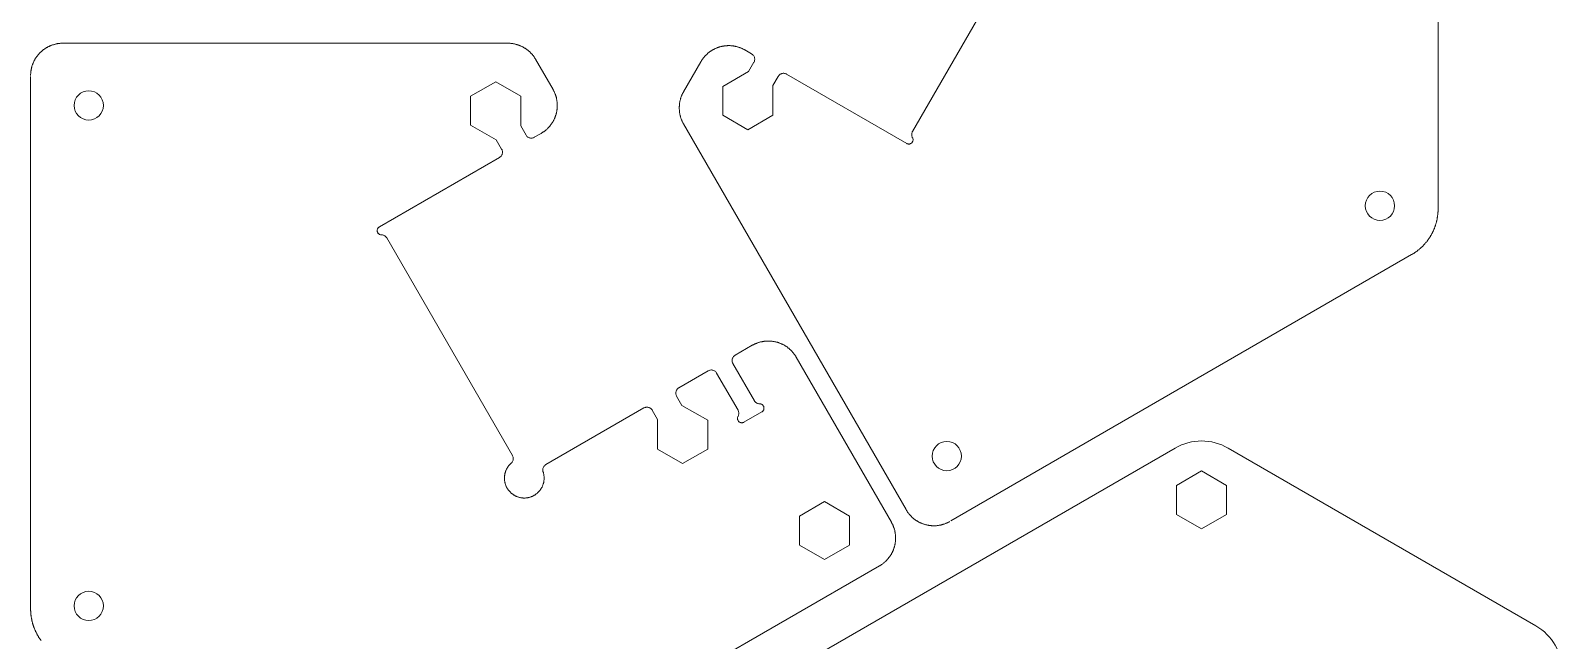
# Model space of a CAD drawing. Header units: millimetres. Extents: x -608 to -312, y -99 to 198.
# Drawn here: x -459 to -311.5, y 48 to 106.6 of the extents above; entities that cross this region are included whole.
import ezdxf

# ---------------------------------------------------------------- set-up
doc = ezdxf.new("R2010")
doc.units = ezdxf.units.MM
doc.layers.add('cut line', color=96, linetype='Continuous', lineweight=9, true_color=0x008000)

msp = doc.modelspace()

# ---------------------------------------------------------------- linework, layer by layer
at = {"layer": 'cut line', "flags": 128}
for points in [[(-370.41, 59.47), (-326.05, 85.08), (-326.03, 85.09), (-325.98, 85.12), (-325.94, 85.15), (-325.9, 85.17), (-325.85, 85.2), (-325.81, 85.23), (-325.77, 85.26), (-325.73, 85.28), (-325.68, 85.31), (-325.64, 85.34), (-325.6, 85.37), (-325.56, 85.4), (-325.52, 85.43), (-325.48, 85.47), (-325.44, 85.5), (-325.4, 85.53), (-325.36, 85.56), (-325.32, 85.59), (-325.28, 85.63), (-325.24, 85.66), (-325.2, 85.7), (-325.16, 85.73), (-325.13, 85.76), (-325.09, 85.8), (-325.05, 85.84), (-325.01, 85.87), (-324.98, 85.91), (-324.94, 85.94), (-324.91, 85.98), (-324.87, 86.02), (-324.84, 86.06), (-324.8, 86.09), (-324.77, 86.13), (-324.74, 86.17), (-324.7, 86.21), (-324.67, 86.25), (-324.64, 86.29), (-324.6, 86.33), (-324.57, 86.37), (-324.54, 86.41), (-324.51, 86.45), (-324.48, 86.49), (-324.45, 86.53), (-324.42, 86.58), (-324.39, 86.62), (-324.36, 86.66), (-324.34, 86.7), (-324.31, 86.75), (-324.28, 86.79), (-324.25, 86.83), (-324.23, 86.88), (-324.2, 86.92), (-324.18, 86.97), (-324.15, 87.01), (-324.13, 87.06), (-324.1, 87.1), (-324.08, 87.15), (-324.05, 87.19), (-324.03, 87.24), (-324.01, 87.28), (-323.99, 87.33), (-323.96, 87.38), (-323.94, 87.42), (-323.92, 87.47), (-323.9, 87.52), (-323.88, 87.56), (-323.86, 87.61), (-323.85, 87.66), (-323.83, 87.71), (-323.81, 87.76), (-323.79, 87.8), (-323.78, 87.85), (-323.76, 87.9), (-323.74, 87.95), (-323.73, 88), (-323.71, 88.05), (-323.7, 88.1), (-323.69, 88.15), (-323.67, 88.2), (-323.66, 88.25), (-323.65, 88.3), (-323.64, 88.35), (-323.62, 88.4), (-323.61, 88.45), (-323.6, 88.5), (-323.59, 88.55), (-323.58, 88.6), (-323.58, 88.65), (-323.57, 88.7), (-323.56, 88.75), (-323.55, 88.8), (-323.55, 88.85), (-323.54, 88.9), (-323.53, 88.95), (-323.53, 89), (-323.52, 89.05), (-323.52, 89.1), (-323.52, 89.16), (-323.51, 89.21), (-323.51, 89.26), (-323.51, 89.31), (-323.51, 89.36), (-323.51, 89.41), (-323.51, 89.46), (-323.51, 89.49), (-323.51, 123.71)], [(-362.01, 117.87), (-374.1, 96.92), (-374.12, 96.9), (-374.14, 96.84), (-374.16, 96.78), (-374.18, 96.72), (-374.18, 96.66), (-374.18, 96.6), (-374.18, 96.54), (-374.16, 96.48), (-374.14, 96.42), (-374.12, 96.36), (-374.1, 96.33), (-374.09, 96.32), (-374.08, 96.28), (-374.06, 96.24), (-374.05, 96.2), (-374.05, 96.16), (-374.05, 96.12), (-374.05, 96.08), (-374.06, 96.04), (-374.07, 96), (-374.09, 95.96), (-374.1, 95.92), (-374.13, 95.89), (-374.15, 95.85), (-374.18, 95.83), (-374.21, 95.8), (-374.25, 95.78), (-374.29, 95.76), (-374.32, 95.74), (-374.36, 95.73), (-374.4, 95.72), (-374.45, 95.72), (-374.49, 95.72), (-374.53, 95.73), (-374.57, 95.73), (-374.61, 95.75), (-374.65, 95.76), (-374.66, 95.77), (-386.22, 102.45), (-386.25, 102.46), (-386.31, 102.49), (-386.37, 102.51), (-386.43, 102.52), (-386.49, 102.53), (-386.55, 102.53), (-386.61, 102.52), (-386.67, 102.51), (-386.73, 102.49), (-386.79, 102.46), (-386.84, 102.43), (-386.89, 102.4), (-386.94, 102.36), (-386.98, 102.31), (-387.01, 102.26), (-387.03, 102.23), (-387.54, 101.35), (-387.54, 98.49), (-389.95, 97.1), (-392.36, 98.49), (-392.36, 101.27), (-389.89, 102.7), (-389.37, 103.59), (-389.36, 103.61), (-389.33, 103.67), (-389.31, 103.73), (-389.3, 103.79), (-389.29, 103.85), (-389.29, 103.91), (-389.3, 103.97), (-389.31, 104.03), (-389.33, 104.09), (-389.36, 104.15), (-389.39, 104.2), (-389.43, 104.25), (-389.47, 104.3), (-389.51, 104.34), (-389.56, 104.38), (-389.59, 104.39), (-390.25, 104.77), (-390.27, 104.79), (-390.32, 104.81), (-390.36, 104.84), (-390.41, 104.86), (-390.46, 104.88), (-390.5, 104.91), (-390.55, 104.93), (-390.6, 104.95), (-390.65, 104.97), (-390.69, 104.99), (-390.74, 105), (-390.79, 105.02), (-390.84, 105.04), (-390.89, 105.05), (-390.94, 105.07), (-390.99, 105.08), (-391.04, 105.09), (-391.09, 105.11), (-391.14, 105.12), (-391.19, 105.13), (-391.24, 105.14), (-391.29, 105.15), (-391.34, 105.16), (-391.39, 105.16), (-391.44, 105.17), (-391.5, 105.17), (-391.55, 105.18), (-391.6, 105.18), (-391.65, 105.19), (-391.7, 105.19), (-391.75, 105.19), (-391.81, 105.19), (-391.86, 105.19), (-391.91, 105.19), (-391.96, 105.18), (-392.01, 105.18), (-392.06, 105.18), (-392.11, 105.17), (-392.17, 105.17), (-392.22, 105.16), (-392.27, 105.15), (-392.32, 105.14), (-392.37, 105.14), (-392.42, 105.13), (-392.47, 105.11), (-392.52, 105.1), (-392.57, 105.09), (-392.62, 105.08), (-392.67, 105.06), (-392.72, 105.05), (-392.77, 105.03), (-392.82, 105.02), (-392.87, 105), (-392.92, 104.98), (-392.96, 104.96), (-393.01, 104.94), (-393.06, 104.92), (-393.11, 104.9), (-393.15, 104.88), (-393.2, 104.85), (-393.24, 104.83), (-393.29, 104.8), (-393.33, 104.78), (-393.38, 104.75), (-393.42, 104.73), (-393.47, 104.7), (-393.51, 104.67), (-393.55, 104.64), (-393.59, 104.61), (-393.64, 104.58), (-393.68, 104.55), (-393.72, 104.52), (-393.76, 104.49), (-393.8, 104.45), (-393.84, 104.42), (-393.88, 104.38), (-393.91, 104.35), (-393.95, 104.31), (-393.99, 104.28), (-394.02, 104.24), (-394.06, 104.2), (-394.09, 104.17), (-394.13, 104.13), (-394.16, 104.09), (-394.19, 104.05), (-394.23, 104.01), (-394.26, 103.97), (-394.29, 103.92), (-394.32, 103.88), (-394.35, 103.84), (-394.38, 103.8), (-394.41, 103.75), (-394.43, 103.71), (-394.46, 103.67), (-394.47, 103.64), (-396.15, 100.75), (-396.16, 100.72), (-396.18, 100.68), (-396.21, 100.63), (-396.23, 100.59), (-396.26, 100.54), (-396.28, 100.49), (-396.3, 100.44), (-396.32, 100.4), (-396.34, 100.35), (-396.36, 100.3), (-396.38, 100.25), (-396.39, 100.2), (-396.41, 100.15), (-396.43, 100.1), (-396.44, 100.05), (-396.45, 100), (-396.47, 99.95), (-396.48, 99.9), (-396.49, 99.85), (-396.5, 99.8), (-396.51, 99.75), (-396.52, 99.7), (-396.53, 99.64), (-396.53, 99.59), (-396.54, 99.54), (-396.55, 99.49), (-396.55, 99.44), (-396.55, 99.38), (-396.56, 99.33), (-396.56, 99.28), (-396.56, 99.23), (-396.56, 99.18), (-396.56, 99.12), (-396.56, 99.07), (-396.55, 99.02), (-396.55, 98.97), (-396.55, 98.92), (-396.54, 98.86), (-396.53, 98.81), (-396.53, 98.76), (-396.52, 98.71), (-396.51, 98.66), (-396.5, 98.61), (-396.49, 98.55), (-396.48, 98.5), (-396.47, 98.45), (-396.45, 98.4), (-396.44, 98.35), (-396.43, 98.3), (-396.41, 98.25), (-396.39, 98.2), (-396.38, 98.15), (-396.36, 98.1), (-396.34, 98.06), (-396.32, 98.01), (-396.3, 97.96), (-396.28, 97.91), (-396.26, 97.86), (-396.23, 97.82), (-396.21, 97.77), (-396.18, 97.72), (-396.16, 97.68), (-396.15, 97.66), (-374.72, 60.55), (-374.71, 60.53), (-374.68, 60.48), (-374.65, 60.44), (-374.63, 60.39), (-374.6, 60.35), (-374.57, 60.31), (-374.54, 60.27), (-374.51, 60.23), (-374.48, 60.19), (-374.44, 60.15), (-374.41, 60.11), (-374.38, 60.07), (-374.34, 60.03), (-374.31, 59.99), (-374.27, 59.95), (-374.24, 59.91), (-374.2, 59.88), (-374.16, 59.84), (-374.12, 59.81), (-374.09, 59.77), (-374.05, 59.74), (-374.01, 59.71), (-373.97, 59.67), (-373.93, 59.64), (-373.88, 59.61), (-373.84, 59.58), (-373.8, 59.55), (-373.76, 59.52), (-373.72, 59.49), (-373.67, 59.47), (-373.63, 59.44), (-373.58, 59.41), (-373.54, 59.39), (-373.49, 59.36), (-373.45, 59.34), (-373.4, 59.32), (-373.35, 59.29), (-373.31, 59.27), (-373.26, 59.25), (-373.21, 59.23), (-373.16, 59.21), (-373.12, 59.19), (-373.07, 59.18), (-373.02, 59.16), (-372.97, 59.14), (-372.92, 59.13), (-372.87, 59.12), (-372.82, 59.1), (-372.77, 59.09), (-372.72, 59.08), (-372.67, 59.07), (-372.62, 59.06), (-372.57, 59.05), (-372.52, 59.04), (-372.47, 59.03), (-372.41, 59.03), (-372.36, 59.02), (-372.31, 59.02), (-372.26, 59.01), (-372.21, 59.01), (-372.16, 59.01), (-372.11, 59), (-372.05, 59), (-372, 59), (-371.95, 59.01), (-371.9, 59.01), (-371.85, 59.01), (-371.8, 59.01), (-371.74, 59.02), (-371.69, 59.02), (-371.64, 59.03), (-371.59, 59.04), (-371.54, 59.05), (-371.49, 59.05), (-371.44, 59.06), (-371.39, 59.07), (-371.34, 59.09), (-371.29, 59.1), (-371.24, 59.11), (-371.19, 59.13), (-371.14, 59.14), (-371.09, 59.16), (-371.04, 59.17), (-370.99, 59.19), (-370.94, 59.21), (-370.89, 59.23), (-370.85, 59.25), (-370.8, 59.27), (-370.75, 59.29), (-370.71, 59.31), (-370.66, 59.33), (-370.61, 59.36), (-370.57, 59.38), (-370.52, 59.4), (-370.5, 59.42)], [(-421.72, 29.48), (-377.27, 55.14), (-377.25, 55.15), (-377.21, 55.18), (-377.16, 55.21), (-377.12, 55.24), (-377.08, 55.26), (-377.04, 55.29), (-376.99, 55.32), (-376.95, 55.36), (-376.91, 55.39), (-376.87, 55.42), (-376.83, 55.45), (-376.79, 55.49), (-376.75, 55.52), (-376.72, 55.55), (-376.68, 55.59), (-376.64, 55.63), (-376.6, 55.66), (-376.57, 55.7), (-376.53, 55.74), (-376.5, 55.78), (-376.47, 55.82), (-376.43, 55.86), (-376.4, 55.9), (-376.37, 55.94), (-376.34, 55.98), (-376.31, 56.02), (-376.28, 56.06), (-376.25, 56.1), (-376.22, 56.15), (-376.19, 56.19), (-376.17, 56.24), (-376.14, 56.28), (-376.11, 56.32), (-376.09, 56.37), (-376.07, 56.42), (-376.04, 56.46), (-376.02, 56.51), (-376, 56.56), (-375.98, 56.6), (-375.96, 56.65), (-375.94, 56.7), (-375.92, 56.75), (-375.9, 56.8), (-375.89, 56.84), (-375.87, 56.89), (-375.86, 56.94), (-375.84, 56.99), (-375.83, 57.04), (-375.82, 57.09), (-375.8, 57.14), (-375.79, 57.19), (-375.78, 57.24), (-375.77, 57.29), (-375.77, 57.35), (-375.76, 57.4), (-375.75, 57.45), (-375.75, 57.5), (-375.74, 57.55), (-375.74, 57.6), (-375.73, 57.65), (-375.73, 57.71), (-375.73, 57.76), (-375.73, 57.81), (-375.73, 57.86), (-375.73, 57.91), (-375.73, 57.96), (-375.74, 58.02), (-375.74, 58.07), (-375.74, 58.12), (-375.75, 58.17), (-375.76, 58.22), (-375.76, 58.27), (-375.77, 58.32), (-375.78, 58.37), (-375.79, 58.42), (-375.8, 58.48), (-375.81, 58.53), (-375.82, 58.58), (-375.84, 58.63), (-375.85, 58.68), (-375.87, 58.72), (-375.88, 58.77), (-375.9, 58.82), (-375.92, 58.87), (-375.93, 58.92), (-375.95, 58.97), (-375.97, 59.02), (-375.99, 59.06), (-376.01, 59.11), (-376.04, 59.16), (-376.06, 59.2), (-376.08, 59.25), (-376.11, 59.29), (-376.13, 59.34), (-376.14, 59.36), (-385.3, 75.23), (-385.32, 75.25), (-385.34, 75.3), (-385.37, 75.34), (-385.4, 75.38), (-385.43, 75.43), (-385.46, 75.47), (-385.49, 75.51), (-385.52, 75.55), (-385.55, 75.59), (-385.58, 75.63), (-385.61, 75.67), (-385.65, 75.71), (-385.68, 75.75), (-385.72, 75.79), (-385.75, 75.83), (-385.79, 75.86), (-385.83, 75.9), (-385.86, 75.93), (-385.9, 75.97), (-385.94, 76), (-385.98, 76.04), (-386.02, 76.07), (-386.06, 76.1), (-386.1, 76.13), (-386.14, 76.17), (-386.18, 76.2), (-386.22, 76.23), (-386.27, 76.26), (-386.31, 76.28), (-386.35, 76.31), (-386.4, 76.34), (-386.44, 76.36), (-386.49, 76.39), (-386.53, 76.41), (-386.58, 76.44), (-386.63, 76.46), (-386.67, 76.48), (-386.72, 76.5), (-386.77, 76.52), (-386.81, 76.54), (-386.86, 76.56), (-386.91, 76.58), (-386.96, 76.6), (-387.01, 76.62), (-387.06, 76.63), (-387.11, 76.65), (-387.16, 76.66), (-387.21, 76.67), (-387.26, 76.69), (-387.31, 76.7), (-387.36, 76.71), (-387.41, 76.72), (-387.46, 76.73), (-387.51, 76.74), (-387.56, 76.74), (-387.61, 76.75), (-387.66, 76.76), (-387.71, 76.76), (-387.77, 76.77), (-387.82, 76.77), (-387.87, 76.77), (-387.92, 76.77), (-387.97, 76.77), (-388.02, 76.77), (-388.07, 76.77), (-388.13, 76.77), (-388.18, 76.77), (-388.23, 76.76), (-388.28, 76.76), (-388.33, 76.75), (-388.38, 76.75), (-388.43, 76.74), (-388.49, 76.73), (-388.54, 76.72), (-388.59, 76.71), (-388.64, 76.7), (-388.69, 76.69), (-388.74, 76.68), (-388.79, 76.67), (-388.84, 76.65), (-388.89, 76.64), (-388.94, 76.62), (-388.99, 76.61), (-389.03, 76.59), (-389.08, 76.57), (-389.13, 76.55), (-389.18, 76.53), (-389.23, 76.51), (-389.27, 76.49), (-389.32, 76.47), (-389.37, 76.45), (-389.41, 76.42), (-389.46, 76.4), (-389.5, 76.37), (-389.53, 76.36), (-391.17, 75.41), (-391.2, 75.39), (-391.25, 75.36), (-391.29, 75.32), (-391.33, 75.27), (-391.37, 75.22), (-391.4, 75.17), (-391.43, 75.11), (-391.45, 75.05), (-391.46, 74.99), (-391.47, 74.93), (-391.47, 74.87), (-391.46, 74.81), (-391.45, 74.75), (-391.43, 74.69), (-391.4, 74.63), (-391.39, 74.6), (-389.32, 71.02), (-389.3, 71), (-389.27, 70.95), (-389.23, 70.9), (-389.18, 70.86), (-389.13, 70.82), (-389.08, 70.79), (-389.02, 70.77), (-388.96, 70.75), (-388.9, 70.73), (-388.84, 70.73), (-388.81, 70.73), (-388.79, 70.73), (-388.75, 70.72), (-388.71, 70.72), (-388.67, 70.7), (-388.63, 70.69), (-388.59, 70.67), (-388.56, 70.64), (-388.53, 70.62), (-388.5, 70.59), (-388.47, 70.55), (-388.45, 70.52), (-388.43, 70.48), (-388.42, 70.44), (-388.41, 70.4), (-388.4, 70.36), (-388.4, 70.32), (-388.4, 70.28), (-388.41, 70.24), (-388.42, 70.2), (-388.43, 70.16), (-388.45, 70.12), (-388.47, 70.09), (-388.49, 70.06), (-388.52, 70.03), (-388.55, 70), (-388.59, 69.97), (-388.6, 69.96), (-390.34, 68.96), (-390.35, 68.95), (-390.39, 68.94), (-390.43, 68.92), (-390.47, 68.91), (-390.51, 68.91), (-390.55, 68.91), (-390.59, 68.91), (-390.63, 68.92), (-390.67, 68.93), (-390.71, 68.95), (-390.75, 68.96), (-390.78, 68.99), (-390.82, 69.01), (-390.85, 69.04), (-390.87, 69.08), (-390.89, 69.11), (-390.91, 69.15), (-390.93, 69.18), (-390.94, 69.22), (-390.95, 69.26), (-390.95, 69.31), (-390.95, 69.35), (-390.95, 69.39), (-390.94, 69.43), (-390.92, 69.47), (-390.91, 69.51), (-390.9, 69.52), (-390.88, 69.55), (-390.86, 69.61), (-390.84, 69.67), (-390.82, 69.73), (-390.82, 69.79), (-390.82, 69.85), (-390.82, 69.91), (-390.84, 69.97), (-390.86, 70.03), (-390.88, 70.09), (-390.9, 70.11), (-392.96, 73.69), (-392.98, 73.72), (-393.01, 73.77), (-393.06, 73.82), (-393.1, 73.86), (-393.15, 73.89), (-393.21, 73.92), (-393.26, 73.95), (-393.32, 73.97), (-393.38, 73.98), (-393.44, 73.99), (-393.5, 73.99), (-393.57, 73.98), (-393.63, 73.97), (-393.69, 73.95), (-393.74, 73.92), (-393.77, 73.91), (-396.6, 72.28), (-396.62, 72.26), (-396.67, 72.23), (-396.72, 72.18), (-396.76, 72.14), (-396.8, 72.09), (-396.83, 72.03), (-396.85, 71.98), (-396.87, 71.92), (-396.88, 71.86), (-396.89, 71.8), (-396.89, 71.74), (-396.88, 71.67), (-396.87, 71.61), (-396.85, 71.55), (-396.83, 71.5), (-396.81, 71.47), (-396.3, 70.58), (-393.82, 69.15), (-393.82, 66.37), (-396.23, 64.98), (-398.64, 66.37), (-398.64, 69.23), (-399.16, 70.12), (-399.17, 70.14), (-399.21, 70.19), (-399.25, 70.24), (-399.3, 70.28), (-399.35, 70.32), (-399.4, 70.35), (-399.46, 70.37), (-399.51, 70.39), (-399.57, 70.41), (-399.64, 70.41), (-399.7, 70.41), (-399.76, 70.41), (-399.82, 70.39), (-399.88, 70.37), (-399.94, 70.35), (-399.96, 70.33), (-409.4, 64.88), (-409.43, 64.87), (-409.48, 64.83), (-409.52, 64.79), (-409.57, 64.74), (-409.6, 64.69), (-409.63, 64.64), (-409.66, 64.58), (-409.68, 64.52), (-409.69, 64.46), (-409.7, 64.4), (-409.7, 64.34), (-409.69, 64.28), (-409.68, 64.22), (-409.67, 64.19), (-409.67, 64.19), (-409.66, 64.16), (-409.64, 64.12), (-409.63, 64.07), (-409.62, 64.03), (-409.61, 63.98), (-409.6, 63.93), (-409.59, 63.88), (-409.58, 63.84), (-409.58, 63.79), (-409.57, 63.74), (-409.57, 63.69), (-409.57, 63.65), (-409.57, 63.6), (-409.57, 63.55), (-409.57, 63.5), (-409.57, 63.46), (-409.57, 63.41), (-409.58, 63.36), (-409.59, 63.31), (-409.59, 63.27), (-409.6, 63.22), (-409.61, 63.17), (-409.62, 63.12), (-409.63, 63.08), (-409.65, 63.03), (-409.66, 62.99), (-409.68, 62.94), (-409.69, 62.9), (-409.71, 62.85), (-409.73, 62.81), (-409.75, 62.76), (-409.77, 62.72), (-409.79, 62.68), (-409.82, 62.64), (-409.84, 62.6), (-409.87, 62.56), (-409.89, 62.52), (-409.92, 62.48), (-409.95, 62.44), (-409.98, 62.4), (-410.01, 62.36), (-410.04, 62.33), (-410.07, 62.29), (-410.1, 62.25), (-410.14, 62.22), (-410.17, 62.19), (-410.21, 62.16), (-410.24, 62.12), (-410.28, 62.09), (-410.32, 62.06), (-410.36, 62.04), (-410.39, 62.01), (-410.43, 61.98), (-410.47, 61.96), (-410.52, 61.93), (-410.56, 61.91), (-410.6, 61.88), (-410.64, 61.86), (-410.69, 61.84), (-410.73, 61.82), (-410.77, 61.81), (-410.82, 61.79), (-410.86, 61.77), (-410.91, 61.76), (-410.95, 61.74), (-411, 61.73), (-411.05, 61.72), (-411.09, 61.71), (-411.14, 61.7), (-411.19, 61.69), (-411.24, 61.69), (-411.28, 61.68), (-411.33, 61.68), (-411.38, 61.67), (-411.43, 61.67), (-411.47, 61.67), (-411.52, 61.67), (-411.57, 61.67), (-411.62, 61.68), (-411.67, 61.68), (-411.71, 61.69), (-411.76, 61.69), (-411.81, 61.7), (-411.86, 61.71), (-411.9, 61.72), (-411.95, 61.73), (-411.99, 61.74), (-412.04, 61.76), (-412.09, 61.77), (-412.13, 61.79), (-412.18, 61.8), (-412.22, 61.82), (-412.26, 61.84), (-412.31, 61.86), (-412.35, 61.88), (-412.39, 61.91), (-412.43, 61.93), (-412.48, 61.95), (-412.52, 61.98), (-412.56, 62.01), (-412.59, 62.03), (-412.63, 62.06), (-412.67, 62.09), (-412.71, 62.12), (-412.74, 62.15), (-412.78, 62.18), (-412.81, 62.22), (-412.85, 62.25), (-412.88, 62.29), (-412.91, 62.32), (-412.94, 62.36), (-412.97, 62.4), (-413, 62.43), (-413.03, 62.47), (-413.06, 62.51), (-413.09, 62.55), (-413.11, 62.59), (-413.14, 62.63), (-413.16, 62.67), (-413.18, 62.72), (-413.2, 62.76), (-413.22, 62.8), (-413.24, 62.85), (-413.26, 62.89), (-413.28, 62.94), (-413.29, 62.98), (-413.31, 63.03), (-413.32, 63.07), (-413.33, 63.12), (-413.34, 63.17), (-413.35, 63.21), (-413.36, 63.26), (-413.37, 63.31), (-413.37, 63.36), (-413.38, 63.4), (-413.38, 63.45), (-413.39, 63.5), (-413.39, 63.55), (-413.39, 63.59), (-413.39, 63.64), (-413.38, 63.69), (-413.38, 63.74), (-413.38, 63.78), (-413.37, 63.83), (-413.36, 63.88), (-413.36, 63.93), (-413.35, 63.97), (-413.34, 64.02), (-413.32, 64.07), (-413.31, 64.11), (-413.3, 64.16), (-413.28, 64.2), (-413.27, 64.25), (-413.25, 64.29), (-413.23, 64.34), (-413.21, 64.38), (-413.19, 64.43), (-413.17, 64.47), (-413.15, 64.51), (-413.12, 64.55), (-413.1, 64.59), (-413.07, 64.63), (-413.05, 64.67), (-413.02, 64.71), (-412.99, 64.75), (-412.96, 64.79), (-412.93, 64.82), (-412.9, 64.86), (-412.86, 64.89), (-412.83, 64.93), (-412.8, 64.96), (-412.76, 65), (-412.74, 65.01), (-412.74, 65.01), (-412.72, 65.03), (-412.68, 65.08), (-412.64, 65.13), (-412.61, 65.18), (-412.58, 65.24), (-412.56, 65.3), (-412.55, 65.36), (-412.55, 65.42), (-412.54, 65.48), (-412.55, 65.54), (-412.56, 65.6), (-412.58, 65.66), (-412.61, 65.72), (-412.62, 65.75), (-424.72, 86.69), (-424.73, 86.72), (-424.77, 86.77), (-424.81, 86.81), (-424.86, 86.86), (-424.91, 86.89), (-424.96, 86.92), (-425.02, 86.95), (-425.07, 86.97), (-425.13, 86.98), (-425.2, 86.99), (-425.23, 86.99), (-425.25, 86.99), (-425.29, 86.99), (-425.33, 87), (-425.37, 87.01), (-425.41, 87.03), (-425.44, 87.05), (-425.48, 87.07), (-425.51, 87.1), (-425.54, 87.13), (-425.56, 87.16), (-425.58, 87.2), (-425.6, 87.23), (-425.62, 87.27), (-425.63, 87.31), (-425.64, 87.35), (-425.64, 87.39), (-425.64, 87.43), (-425.63, 87.48), (-425.62, 87.52), (-425.61, 87.55), (-425.59, 87.59), (-425.57, 87.63), (-425.54, 87.66), (-425.51, 87.69), (-425.48, 87.72), (-425.45, 87.74), (-425.43, 87.75), (-413.87, 94.43), (-413.85, 94.44), (-413.8, 94.48), (-413.75, 94.52), (-413.71, 94.57), (-413.67, 94.62), (-413.64, 94.67), (-413.62, 94.73), (-413.6, 94.78), (-413.58, 94.85), (-413.58, 94.91), (-413.58, 94.97), (-413.58, 95.03), (-413.6, 95.09), (-413.62, 95.15), (-413.64, 95.21), (-413.66, 95.23), (-414.17, 96.12), (-416.64, 97.55), (-416.64, 100.33), (-414.23, 101.72), (-411.82, 100.33), (-411.82, 97.47), (-411.31, 96.59), (-411.3, 96.56), (-411.26, 96.51), (-411.22, 96.46), (-411.17, 96.42), (-411.12, 96.39), (-411.07, 96.35), (-411.01, 96.33), (-410.95, 96.31), (-410.89, 96.3), (-410.83, 96.29), (-410.77, 96.29), (-410.71, 96.3), (-410.65, 96.31), (-410.59, 96.33), (-410.53, 96.35), (-410.51, 96.37), (-409.84, 96.75), (-409.82, 96.77), (-409.78, 96.79), (-409.73, 96.82), (-409.69, 96.85), (-409.65, 96.88), (-409.6, 96.91), (-409.56, 96.94), (-409.52, 96.97), (-409.48, 97), (-409.44, 97.03), (-409.4, 97.06), (-409.36, 97.1), (-409.32, 97.13), (-409.28, 97.17), (-409.25, 97.2), (-409.21, 97.24), (-409.17, 97.27), (-409.14, 97.31), (-409.1, 97.35), (-409.07, 97.39), (-409.03, 97.43), (-409, 97.47), (-408.97, 97.51), (-408.94, 97.55), (-408.91, 97.59), (-408.88, 97.63), (-408.85, 97.67), (-408.82, 97.72), (-408.79, 97.76), (-408.76, 97.8), (-408.73, 97.85), (-408.71, 97.89), (-408.68, 97.94), (-408.66, 97.98), (-408.63, 98.03), (-408.61, 98.07), (-408.59, 98.12), (-408.57, 98.17), (-408.55, 98.21), (-408.53, 98.26), (-408.51, 98.31), (-408.49, 98.36), (-408.47, 98.41), (-408.46, 98.46), (-408.44, 98.5), (-408.42, 98.55), (-408.41, 98.6), (-408.4, 98.65), (-408.38, 98.7), (-408.37, 98.75), (-408.36, 98.8), (-408.35, 98.86), (-408.34, 98.91), (-408.33, 98.96), (-408.33, 99.01), (-408.32, 99.06), (-408.32, 99.11), (-408.31, 99.16), (-408.31, 99.21), (-408.3, 99.26), (-408.3, 99.32), (-408.3, 99.37), (-408.3, 99.42), (-408.3, 99.47), (-408.3, 99.52), (-408.3, 99.57), (-408.3, 99.63), (-408.31, 99.68), (-408.31, 99.73), (-408.32, 99.78), (-408.33, 99.83), (-408.33, 99.88), (-408.34, 99.93), (-408.35, 99.98), (-408.36, 100.04), (-408.37, 100.09), (-408.38, 100.14), (-408.39, 100.19), (-408.41, 100.24), (-408.42, 100.29), (-408.43, 100.34), (-408.45, 100.38), (-408.47, 100.43), (-408.48, 100.48), (-408.5, 100.53), (-408.52, 100.58), (-408.54, 100.63), (-408.56, 100.67), (-408.58, 100.72), (-408.6, 100.77), (-408.63, 100.81), (-408.65, 100.86), (-408.67, 100.91), (-408.7, 100.95), (-408.71, 100.97), (-410.39, 103.87), (-410.4, 103.89), (-410.43, 103.94), (-410.45, 103.98), (-410.48, 104.03), (-410.51, 104.07), (-410.54, 104.11), (-410.57, 104.15), (-410.6, 104.2), (-410.63, 104.24), (-410.67, 104.28), (-410.7, 104.32), (-410.73, 104.36), (-410.77, 104.4), (-410.8, 104.44), (-410.84, 104.47), (-410.88, 104.51), (-410.91, 104.55), (-410.95, 104.58), (-410.99, 104.62), (-411.03, 104.65), (-411.07, 104.69), (-411.11, 104.72), (-411.15, 104.75), (-411.19, 104.78), (-411.23, 104.82), (-411.27, 104.85), (-411.32, 104.88), (-411.36, 104.91), (-411.4, 104.93), (-411.45, 104.96), (-411.49, 104.99), (-411.54, 105.01), (-411.58, 105.04), (-411.63, 105.06), (-411.68, 105.09), (-411.72, 105.11), (-411.77, 105.13), (-411.82, 105.15), (-411.87, 105.18), (-411.92, 105.2), (-411.96, 105.21), (-412.01, 105.23), (-412.06, 105.25), (-412.11, 105.27), (-412.16, 105.28), (-412.21, 105.3), (-412.26, 105.31), (-412.31, 105.32), (-412.36, 105.34), (-412.41, 105.35), (-412.46, 105.36), (-412.52, 105.37), (-412.57, 105.38), (-412.62, 105.38), (-412.67, 105.39), (-412.72, 105.4), (-412.77, 105.4), (-412.83, 105.41), (-412.88, 105.41), (-412.93, 105.41), (-412.98, 105.41), (-413.04, 105.42), (-413.06, 105.42), (-455.91, 105.42), (-455.94, 105.42), (-455.99, 105.41), (-456.04, 105.41), (-456.09, 105.41), (-456.14, 105.41), (-456.19, 105.4), (-456.24, 105.4), (-456.3, 105.39), (-456.35, 105.38), (-456.4, 105.38), (-456.45, 105.37), (-456.5, 105.36), (-456.55, 105.35), (-456.6, 105.34), (-456.65, 105.33), (-456.7, 105.31), (-456.75, 105.3), (-456.8, 105.28), (-456.85, 105.27), (-456.9, 105.25), (-456.95, 105.24), (-457, 105.22), (-457.04, 105.2), (-457.09, 105.18), (-457.14, 105.16), (-457.19, 105.14), (-457.23, 105.12), (-457.28, 105.09), (-457.33, 105.07), (-457.37, 105.05), (-457.42, 105.02), (-457.46, 105), (-457.51, 104.97), (-457.55, 104.94), (-457.59, 104.92), (-457.64, 104.89), (-457.68, 104.86), (-457.72, 104.83), (-457.76, 104.8), (-457.8, 104.77), (-457.85, 104.73), (-457.89, 104.7), (-457.92, 104.67), (-457.96, 104.63), (-458, 104.6), (-458.04, 104.56), (-458.08, 104.53), (-458.11, 104.49), (-458.15, 104.45), (-458.18, 104.42), (-458.22, 104.38), (-458.25, 104.34), (-458.29, 104.3), (-458.32, 104.26), (-458.35, 104.22), (-458.38, 104.18), (-458.41, 104.14), (-458.44, 104.1), (-458.47, 104.05), (-458.5, 104.01), (-458.53, 103.97), (-458.56, 103.92), (-458.58, 103.88), (-458.61, 103.83), (-458.63, 103.79), (-458.66, 103.74), (-458.68, 103.7), (-458.7, 103.65), (-458.72, 103.6), (-458.74, 103.56), (-458.76, 103.51), (-458.78, 103.46), (-458.8, 103.41), (-458.82, 103.36), (-458.84, 103.31), (-458.85, 103.27), (-458.87, 103.22), (-458.88, 103.17), (-458.9, 103.12), (-458.91, 103.07), (-458.92, 103.02), (-458.93, 102.97), (-458.94, 102.92), (-458.95, 102.86), (-458.96, 102.81), (-458.97, 102.76), (-458.98, 102.71), (-458.98, 102.66), (-458.99, 102.61), (-458.99, 102.56), (-458.99, 102.51), (-459, 102.45), (-459, 102.4), (-459, 102.35), (-459, 102.33)], [(-459, 102.23), (-459, 51), (-459, 50.97), (-459, 50.92), (-459, 50.87), (-459, 50.82), (-458.99, 50.77), (-458.99, 50.72), (-458.99, 50.67), (-458.99, 50.62), (-458.98, 50.56), (-458.98, 50.51), (-458.97, 50.46), (-458.97, 50.41), (-458.96, 50.36), (-458.95, 50.31), (-458.95, 50.26), (-458.94, 50.21), (-458.93, 50.16), (-458.92, 50.11), (-458.91, 50.06), (-458.9, 50.01), (-458.89, 49.96), (-458.88, 49.91), (-458.87, 49.86), (-458.86, 49.81), (-458.85, 49.76), (-458.83, 49.71), (-458.82, 49.66), (-458.81, 49.61), (-458.79, 49.56), (-458.78, 49.51), (-458.76, 49.46), (-458.75, 49.41), (-458.73, 49.36), (-458.71, 49.32), (-458.7, 49.27), (-458.68, 49.22), (-458.66, 49.17), (-458.64, 49.12), (-458.62, 49.08), (-458.6, 49.03), (-458.58, 48.98), (-458.56, 48.93), (-458.54, 48.89), (-458.52, 48.84), (-458.5, 48.79), (-458.48, 48.75), (-458.45, 48.7), (-458.43, 48.66), (-458.41, 48.61), (-458.38, 48.57), (-458.36, 48.52), (-458.33, 48.48), (-458.31, 48.43), (-458.28, 48.39), (-458.25, 48.34), (-458.23, 48.3), (-458.2, 48.26), (-458.17, 48.21), (-458.14, 48.17), (-458.11, 48.13), (-458.08, 48.09), (-458.05, 48.05), (-458.02, 48), (-457.99, 47.96)]]:
    msp.add_lwpolyline(points, dxfattribs=at)
msp.add_lwpolyline([(-348.82, -98.01, 0.267949), (-343.73, -98.01), (-314.09, -80.9, 0.267949), (-311.54, -76.49), (-311.54, 44.96, 0.267949), (-314.09, 49.37), (-343.73, 66.48, 0.267949), (-348.82, 66.48), (-454, 5.75, 0.267949), (-456.54, 1.35), (-456.54, -32.88, 0.267949), (-454, -37.29)], format="xyb", close=True, dxfattribs=at)
for points in [[(-343.86, 60.1), (-343.86, 62.89), (-346.27, 64.28), (-348.68, 62.89), (-348.68, 60.1), (-346.27, 58.71)], [(-382.57, 61.32), (-384.98, 59.93), (-384.98, 57.15), (-382.57, 55.76), (-380.16, 57.15), (-380.16, 59.93)]]:
    msp.add_lwpolyline(points, close=True, dxfattribs=at)
at = {"layer": 'cut line'}
for centre in [(-453.41, 99.44), (-329.1, 89.78), (-370.8, 65.7), (-453.41, 51.29)]:
    msp.add_circle(centre, 1.41, dxfattribs=at)

doc.saveas('drawing.dxf')
